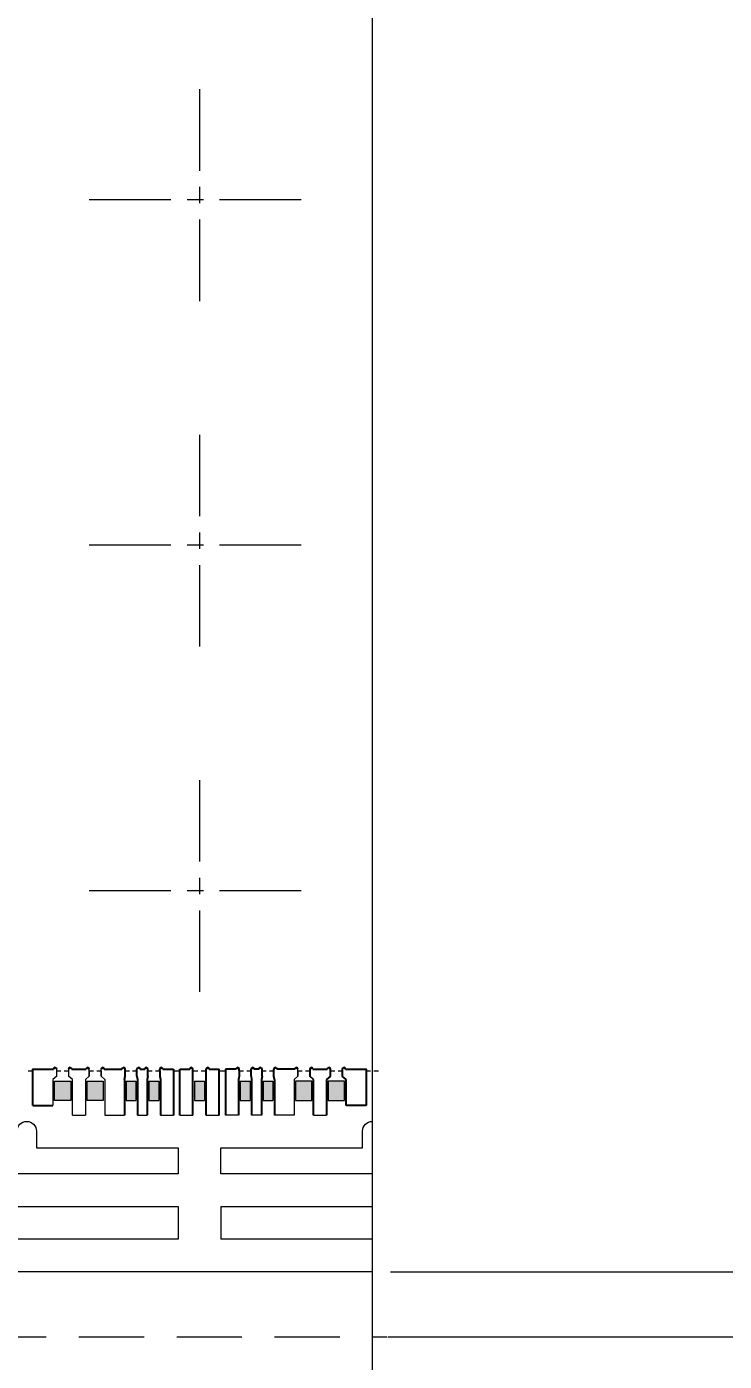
# Model space of a CAD drawing. Header units: millimetres. Extents: x 4066 to 4192, y 1600 to 1759.
# Drawn here: x 4161.54 to 4172.24, y 1671.85 to 1692.32 of the extents above; entities that cross this region are included whole.
import ezdxf

# ---------------------------------------------------------------- set-up
doc = ezdxf.new("R2010")
doc.units = ezdxf.units.MM
doc.linetypes.add('CENTER', pattern=[2, 1.25, -0.25, 0.25, -0.25])
doc.linetypes.add('HIDDEN', pattern=[0.375, 0.25, -0.125])
for name, color, linetype in [('1', 7, 'Continuous'), ('1D', 4, 'Continuous'), ('中心线', 1, 'CENTER')]:
    doc.layers.add(name, color=color, linetype=linetype)
doc.layers.add('AM_8', color=3, linetype='Continuous', lineweight=15)
doc.layers.add('标注线', color=3, linetype='Continuous', lineweight=18)
doc.styles.get("Standard").update_dxf_attribs({"font": 'SimSun.ttf'})
doc.dimstyles.new('ISO-25', dxfattribs={"dimtxt": 0.1, "dimasz": 0.08, "dimexe": 0.015, "dimexo": 0.015, "dimgap": 0.02, "dimtad": 0, "dimzin": 1, "dimdsep": 46, "dimtxsty": 'Standard', "dimcen": 0.1, "dimadec": 0, "dimazin": 0, "dimtfac": 1, "dimtmove": 0, "dimatfit": 3, "dimfxl": 1, "dimarcsym": 0})

# ---------------------------------------------------------------- blocks, each defined once
blk = doc.blocks.new('*D35')
at = {"layer": 'Defpoints', "color": 0, "transparency": 16777216}
for p in [(4167.071, 1744.221), (4167.071, 1672.221), (4186.29, 1672.221)]:
    blk.add_point(p, dxfattribs=at)
at = {"layer": '标注线', "color": 0, "lineweight": 5, "transparency": 16777216}
for p, q in [((4167.086, 1744.221), (4186.305, 1744.221)), ((4186.29, 1743.221), (4186.29, 1722.047)), ((4186.29, 1673.221), (4186.29, 1694.396)), ((4167.086, 1672.221), (4186.305, 1672.221))]:
    blk.add_line(p, q, dxfattribs=at)
at = {"layer": '标注线', "color": 0, "transparency": 16777216}
for points in [[(4186.457, 1743.221), (4186.124, 1743.221), (4186.29, 1744.221)], [(4186.124, 1673.221), (4186.457, 1673.221), (4186.29, 1672.221)]]:
    blk.add_solid(points, dxfattribs=at)
at = {"layer": '标注线', "color": 0, "lineweight": 5, "transparency": 16777216, "insert": (4186.29, 1708.221), "char_height": 1.5, "attachment_point": 5, "rotation": 90}
blk.add_mtext('72.000±0.500（TAPE WIDTH）', dxfattribs=at)

msp = doc.modelspace()

# ---------------------------------------------------------------- hatches: boundary and pattern name
at = {"layer": 'AM_8', "linetype": 'ByBlock'}
h = msp.add_hatch(dxfattribs=at)
h.set_pattern_fill('GLASS', color=3, scale=0.002)
h.set_pattern_definition([(236.3099, (63.63048, 0.03556), (-0.050800067793, -0.101599977535), [0.018316194, -0.1648457968]), (236.3099, (63.631496, 0.032512), (-0.050800067793, -0.101599977535), [0.0109897164, -0.1721722744]), (236.3099, (63.6254, 0.032512), (-0.050800067793, -0.101599977535), [0.0109897164, -0.1721722744])])
h.paths.add_polyline_path([(4161.9681, 1675.8464), (4161.9681, 1676.1464), (4162.2181, 1676.1464), (4162.2181, 1675.8464)])
h.paths.add_polyline_path([(4162.4681, 1675.8464), (4162.4681, 1676.1464), (4162.7181, 1676.1464), (4162.7181, 1675.8464)])
h.paths.add_polyline_path([(4165.6681, 1676.1464), (4165.6681, 1675.8464), (4165.9181, 1675.8464), (4165.9181, 1676.1464)])
h.paths.add_polyline_path([(4166.1681, 1676.1464), (4166.1681, 1675.8464), (4166.4181, 1675.8464), (4166.4181, 1676.1464)])
h.paths.add_polyline_path([(4163.0681, 1676.1464), (4163.0681, 1675.8464), (4163.2181, 1675.8464), (4163.2181, 1676.1464)])
h.paths.add_polyline_path([(4163.4181, 1676.1464), (4163.4181, 1675.8464), (4163.5681, 1675.8464), (4163.5681, 1676.1464)])
h.paths.add_polyline_path([(4165.1681, 1676.1464), (4165.1681, 1675.8464), (4165.3181, 1675.8464), (4165.3181, 1676.1464)])
h.paths.add_polyline_path([(4164.8181, 1676.1464), (4164.8181, 1675.8464), (4164.9681, 1675.8464), (4164.9681, 1676.1464)])
h.paths.add_polyline_path([(4164.1181, 1676.1464), (4164.1181, 1675.8464), (4164.2681, 1675.8464), (4164.2681, 1676.1464)])

# ---------------------------------------------------------------- linework, layer by layer
at = {"lineweight": 5}
for p, q in [((4162.0031, 1676.2214, 0.0291), (4162.0031, 1676.3264, 0.0291)), ((4162.1831, 1676.3264, 0.0291), (4162.1831, 1676.2214, 0.0291)), ((4162.5031, 1676.2214, 0.0291), (4162.5031, 1676.3264, 0.0291)), ((4162.5031, 1676.3014, 0.0291), (4162.5031, 1676.2214, 0.0291)), ((4162.6831, 1676.2214, 0.0291), (4162.6831, 1676.3264, 0.0291)), ((4162.6831, 1676.3014, 0.0291), (4162.6831, 1676.2214, 0.0291)), ((4165.7031, 1676.2214, 0.0291), (4165.7031, 1676.3264, 0.0291)), ((4165.7031, 1676.3014, 0.0291), (4165.7031, 1676.2214, 0.0291)), ((4162.0031, 1676.2214, 0.0291), (4161.9431, 1676.1714, 0.0291)), ((4161.9431, 1676.1714, 0.0291), (4161.9431, 1675.7686, 0.0291)), ((4162.2431, 1676.1714, 0.0291), (4162.1831, 1676.2214, 0.0291)), ((4162.2431, 1675.6214, 0.0291), (4162.2431, 1676.1714, 0.0291)), ((4162.5031, 1676.2214, 0.0291), (4162.4431, 1676.1714, 0.0291)), ((4162.4431, 1676.1714, 0.0291), (4162.4431, 1675.6214, 0.0291)), ((4162.6831, 1676.2214, 0.0291), (4162.7431, 1676.1714, 0.0291)), ((4162.7431, 1676.1714, 0.0291), (4162.7431, 1675.6214, 0.0291)), ((4165.7031, 1676.2214, 0.0291), (4165.6431, 1676.1714, 0.0291)), ((4165.6431, 1676.1714, 0.0291), (4165.6431, 1675.6214, 0.0291)), ((4162.2431, 1675.6214, 0.0291), (4162.4431, 1675.6214, 0.0291)), ((4162.7431, 1675.6214, 0.0291), (4163.0431, 1675.6214, 0.0291)), ((4163.2431, 1675.6214, 0.0291), (4163.3931, 1675.6214, 0.0291)), ((4163.5931, 1675.6214, 0.0291), (4163.7931, 1675.6214, 0.0291)), ((4163.8931, 1675.6214, 0.0291), (4164.0931, 1675.6214, 0.0291)), ((4164.2931, 1675.6214, 0.0291), (4164.4931, 1675.6214, 0.0291)), ((4164.7931, 1675.6214, 0.0291), (4164.5931, 1675.6214, 0.0291)), ((4165.1431, 1675.6214, 0.0291), (4164.9931, 1675.6214, 0.0291)), ((4165.6431, 1675.6214, 0.0291), (4165.3431, 1675.6214, 0.0291)), ((4165.9431, 1675.6214, 0.0291), (4166.1431, 1675.6214, 0.0291))]:
    msp.add_line(p, q, dxfattribs=at)
for p, q in [((4163.0531, 1676.3014, 0.0291), (4163.0531, 1676.3264, 0.0291)), ((4163.2331, 1676.2214, 0.0291), (4163.2331, 1676.3264, 0.0291)), ((4163.4031, 1676.2214, 0.0291), (4163.4031, 1676.3264, 0.0291)), ((4163.5831, 1676.3014, 0.0291), (4163.5831, 1676.3264, 0.0291)), ((4164.8031, 1676.3014, 0.0291), (4164.8031, 1676.3264, 0.0291)), ((4164.9831, 1676.2214, 0.0291), (4164.9831, 1676.3264, 0.0291)), ((4165.1531, 1676.2214, 0.0291), (4165.1531, 1676.3264, 0.0291)), ((4165.3331, 1676.3014, 0.0291), (4165.3331, 1676.3264, 0.0291)), ((4165.9431, 1676.1714, 0.0291), (4165.8831, 1676.2214, 0.0291)), ((4165.9431, 1675.6214, 0.0291), (4165.9431, 1676.1714, 0.0291)), ((4166.2031, 1676.2214, 0.0291), (4166.1431, 1676.1714, 0.0291)), ((4166.1431, 1676.1714, 0.0291), (4166.1431, 1675.6214, 0.0291)), ((4166.4431, 1676.1714, 0.0291), (4166.3831, 1676.2214, 0.0291)), ((4166.4431, 1675.7686, 0.0291), (4166.4431, 1676.1714, 0.0291)), ((4161.6381, 1675.7686, 0.0291), (4161.9431, 1675.7686, 0.0291)), ((4166.7481, 1675.7686, 0.0291), (4166.4431, 1675.7686, 0.0291))]:
    msp.add_line(p, q)
at = {"color": 0}
for p, q in [((4163.0531, 1676.2214, 0.0291), (4163.0531, 1676.3014, 0.0291)), ((4163.5831, 1676.3014, 0.0291), (4163.5831, 1676.2214, 0.0291)), ((4163.8931, 1675.6214, 0.0291), (4163.8931, 1676.3264, 0.0291)), ((4164.0931, 1675.6214, 0.0291), (4164.0931, 1676.3264, 0.0291)), ((4164.2931, 1675.6214, 0.0291), (4164.2931, 1676.3264, 0.0291)), ((4164.4931, 1675.6214, 0.0291), (4164.4931, 1676.3264, 0.0291)), ((4164.8031, 1676.3014, 0.0291), (4164.8031, 1676.2214, 0.0291)), ((4165.3331, 1676.2214, 0.0291), (4165.3331, 1676.3014, 0.0291)), ((4165.8831, 1676.3264, 0.0291), (4165.8831, 1676.2214, 0.0291)), ((4166.2031, 1676.2214, 0.0291), (4166.2031, 1676.3264, 0.0291)), ((4166.3831, 1676.3264, 0.0291), (4166.3831, 1676.2214, 0.0291)), ((4163.0431, 1676.1714, 0.0291), (4163.0531, 1676.2214, 0.0291)), ((4163.0431, 1676.1714, 0.0291), (4163.0431, 1675.6214, 0.0291)), ((4163.2331, 1676.2214, 0.0291), (4163.2431, 1676.1714, 0.0291)), ((4163.2431, 1676.1714, 0.0291), (4163.2431, 1675.6214, 0.0291)), ((4163.4031, 1676.2214, 0.0291), (4163.3931, 1676.1714, 0.0291)), ((4163.3931, 1676.1714, 0.0291), (4163.3931, 1675.6214, 0.0291)), ((4163.5831, 1676.2214, 0.0291), (4163.5931, 1676.1714, 0.0291)), ((4163.5931, 1676.1714, 0.0291), (4163.5931, 1675.6214, 0.0291)), ((4164.8031, 1676.2214, 0.0291), (4164.7931, 1676.1714, 0.0291)), ((4164.7931, 1676.1714, 0.0291), (4164.7931, 1675.6214, 0.0291)), ((4164.9831, 1676.2214, 0.0291), (4164.9931, 1676.1714, 0.0291)), ((4164.9931, 1676.1714, 0.0291), (4164.9931, 1675.6214, 0.0291)), ((4165.1531, 1676.2214, 0.0291), (4165.1431, 1676.1714, 0.0291)), ((4165.1431, 1676.1714, 0.0291), (4165.1431, 1675.6214, 0.0291)), ((4165.3431, 1676.1714, 0.0291), (4165.3331, 1676.2214, 0.0291)), ((4165.3431, 1676.1714, 0.0291), (4165.3431, 1675.6214, 0.0291))]:
    msp.add_line(p, q, dxfattribs=at)
at = {"color": 0, "elevation": 0.0291}
for points in [[(4161.6381, 1675.7686), (4161.6381, 1676.3264), (4161.9531, 1676.3264)], [(4162.2331, 1676.3264), (4162.4531, 1676.3264)], [(4162.7331, 1676.3264), (4163.0031, 1676.3264)], [(4163.2831, 1676.3264), (4163.3531, 1676.3264)], [(4163.6331, 1676.3264), (4163.7931, 1676.3264)], [(4163.7931, 1676.3264), (4163.7931, 1675.6214)], [(4163.8931, 1676.3264), (4164.0431, 1676.3264)], [(4164.3431, 1676.3264), (4164.4931, 1676.3264)], [(4164.5931, 1676.3264), (4164.5931, 1675.6214)], [(4164.7531, 1676.3264), (4164.5931, 1676.3264)], [(4165.1031, 1676.3264), (4165.0331, 1676.3264)], [(4165.6531, 1676.3264), (4165.3831, 1676.3264)], [(4165.9331, 1676.3264), (4166.1531, 1676.3264)], [(4166.4331, 1676.3264), (4166.7481, 1676.3264), (4166.7481, 1675.7686)]]:
    msp.add_lwpolyline(points, dxfattribs=at)
for centre in [(4161.9781, 1676.3264, 0.0291), (4162.2081, 1676.3264, 0.0291), (4162.4781, 1676.3264, 0.0291), (4162.7081, 1676.3264, 0.0291), (4163.0281, 1676.3264, 0.0291), (4163.2581, 1676.3264, 0.0291), (4163.3781, 1676.3264, 0.0291), (4163.6081, 1676.3264, 0.0291), (4164.0681, 1676.3264, 0.0291), (4164.3181, 1676.3264, 0.0291), (4164.7781, 1676.3264, 0.0291), (4165.0081, 1676.3264, 0.0291), (4165.1281, 1676.3264, 0.0291), (4165.3581, 1676.3264, 0.0291), (4165.6781, 1676.3264, 0.0291), (4165.9081, 1676.3264, 0.0291), (4166.1781, 1676.3264, 0.0291), (4166.4081, 1676.3264, 0.0291)]:
    msp.add_arc(centre, 0.025, 0, 180)
at = {"layer": '1', "lineweight": 5}
for p, q in [((4163.8681, 1674.2214, 0.0291), (4163.8681, 1673.7214, 0.0291)), ((4164.5181, 1674.2214, 0.0291), (4164.5181, 1673.7214, 0.0291))]:
    msp.add_line(p, q, dxfattribs=at)
at = {"layer": '1', "lineweight": 5, "elevation": 0.0291}
msp.add_lwpolyline([(4161.3931, 1675.3764, -1), (4161.6931, 1675.3764), (4161.6931, 1675.1214), (4163.8681, 1675.1214), (4163.8681, 1674.7214), (4159.2181, 1674.7214), (4159.2181, 1675.1214), (4161.3931, 1675.1214)], format="xyb", close=True, dxfattribs=at)
msp.add_lwpolyline([(4166.8431, 1674.7214), (4164.5181, 1674.7214), (4164.5181, 1675.1214), (4166.6931, 1675.1214), (4166.6931, 1675.3764, -0.4142136), (4166.8431, 1675.5264, -0.4142136)], format="xyb", dxfattribs=at)
for points in [[(4159.2181, 1674.2214), (4163.8681, 1674.2214)], [(4164.5181, 1674.2214), (4166.8431, 1674.2214)], [(4163.8681, 1673.7214), (4159.2181, 1673.7214)], [(4166.8431, 1673.7214), (4164.5181, 1673.7214)]]:
    msp.add_lwpolyline(points, dxfattribs=at)
at = {"layer": '1D', "color": 6, "lineweight": 5}
msp.add_line((4166.8431, 1748.6287, 0.0291), (4166.8431, 1667.3806, 0.0291), dxfattribs=at)
at = {"layer": '1D', "linetype": 'HIDDEN', "lineweight": 5, "ltscale": 4}
msp.add_line((4090.3431, 1672.2214, 0.0291), (4167.0712, 1672.2214, 0.0291), dxfattribs=at)
at = {"layer": '1D', "color": 1, "lineweight": 5, "elevation": 0.0291}
msp.add_lwpolyline([(4166.8431, 1673.2214), (4094.8431, 1673.2214), (4094.8431, 1743.2214), (4166.8431, 1743.2214)], dxfattribs=at)
at = {"layer": '1D', "linetype": 'HIDDEN', "lineweight": 5, "ltscale": 0.15, "elevation": 0.0291}
for points in [[(4161.5681, 1676.3014), (4161.6381, 1676.3014)], [(4162.0031, 1676.3014), (4162.0681, 1676.3014)], [(4162.1181, 1676.3014), (4162.1831, 1676.3014)], [(4162.5031, 1676.3014), (4162.5681, 1676.3014)], [(4162.6181, 1676.3014), (4162.6831, 1676.3014)], [(4163.0531, 1676.3014), (4163.1181, 1676.3014)], [(4163.1681, 1676.3014), (4163.2331, 1676.3014)], [(4163.4031, 1676.3014), (4163.4681, 1676.3014)], [(4163.5181, 1676.3014), (4163.5831, 1676.3014)], [(4163.7931, 1676.3014), (4163.8931, 1676.3014)], [(4164.0931, 1676.3014), (4164.1681, 1676.3014)], [(4164.2181, 1676.3014), (4164.2931, 1676.3014)], [(4164.4931, 1676.3014), (4164.5931, 1676.3014)], [(4164.8031, 1676.3014), (4164.8681, 1676.3014)], [(4164.9181, 1676.3014), (4164.9831, 1676.3014)], [(4165.1531, 1676.3014), (4165.2181, 1676.3014)], [(4165.2681, 1676.3014), (4165.3331, 1676.3014)], [(4165.7031, 1676.3014), (4165.7681, 1676.3014)], [(4165.8181, 1676.3014), (4165.8831, 1676.3014)], [(4166.2031, 1676.3014), (4166.2681, 1676.3014)], [(4166.3181, 1676.3014), (4166.3831, 1676.3014)], [(4166.7481, 1676.3014), (4166.8181, 1676.3014)], [(4166.8681, 1676.3014), (4166.9381, 1676.3014)]]:
    msp.add_lwpolyline(points, dxfattribs=at)
at = {"layer": 'AM_8', "color": 3, "linetype": 'ByBlock'}
for p, q in [((4163.0681, 1676.1464, 0.0291), (4163.0681, 1675.8464, 0.0291)), ((4163.0681, 1676.1464, 0.0291), (4163.2181, 1676.1464, 0.0291)), ((4163.2181, 1676.1464, 0.0291), (4163.2181, 1675.8464, 0.0291)), ((4163.4181, 1676.1464, 0.0291), (4163.4181, 1675.8464, 0.0291)), ((4163.4181, 1676.1464, 0.0291), (4163.5681, 1676.1464, 0.0291)), ((4163.5681, 1676.1464, 0.0291), (4163.5681, 1675.8464, 0.0291)), ((4164.1181, 1676.1464, 0.0291), (4164.1181, 1675.8464, 0.0291)), ((4164.1181, 1676.1464, 0.0291), (4164.2681, 1676.1464, 0.0291)), ((4164.2681, 1676.1464, 0.0291), (4164.2681, 1675.8464, 0.0291)), ((4164.8181, 1676.1464, 0.0291), (4164.8181, 1675.8464, 0.0291)), ((4164.8181, 1676.1464, 0.0291), (4164.9681, 1676.1464, 0.0291)), ((4164.9681, 1676.1464, 0.0291), (4164.9681, 1675.8464, 0.0291)), ((4165.1681, 1676.1464, 0.0291), (4165.1681, 1675.8464, 0.0291)), ((4165.1681, 1676.1464, 0.0291), (4165.3181, 1676.1464, 0.0291)), ((4165.3181, 1676.1464, 0.0291), (4165.3181, 1675.8464, 0.0291)), ((4163.0681, 1675.8464, 0.0291), (4163.2181, 1675.8464, 0.0291)), ((4163.4181, 1675.8464, 0.0291), (4163.5681, 1675.8464, 0.0291)), ((4164.1181, 1675.8464, 0.0291), (4164.2681, 1675.8464, 0.0291)), ((4164.8181, 1675.8464, 0.0291), (4164.9681, 1675.8464, 0.0291)), ((4165.1681, 1675.8464, 0.0291), (4165.3181, 1675.8464, 0.0291))]:
    msp.add_line(p, q, dxfattribs=at)
at = {"layer": 'AM_8', "color": 3, "linetype": 'ByBlock', "elevation": 0.0291}
for points in [[(4161.9681, 1675.8464), (4161.9681, 1676.1464), (4162.2181, 1676.1464), (4162.2181, 1675.8464)], [(4162.4681, 1675.8464), (4162.4681, 1676.1464), (4162.7181, 1676.1464), (4162.7181, 1675.8464)], [(4165.9181, 1675.8464), (4165.9181, 1676.1464), (4165.6681, 1676.1464), (4165.6681, 1675.8464)], [(4166.4181, 1675.8464), (4166.4181, 1676.1464), (4166.1681, 1676.1464), (4166.1681, 1675.8464)]]:
    msp.add_lwpolyline(points, close=True, dxfattribs=at)
at = {"layer": '中心线', "linetype": 'CENTER', "lineweight": 5}
for p, q in [((4164.1931, 1691.3622, 0.0291), (4164.1931, 1687.9807, 0.0291)), ((4162.5024, 1689.6714, 0.0291), (4165.8838, 1689.6714, 0.0291)), ((4164.1931, 1686.0622, 0.0291), (4164.1931, 1682.6807, 0.0291)), ((4162.5024, 1684.3714, 0.0291), (4165.8838, 1684.3714, 0.0291)), ((4164.1931, 1680.7622, 0.0291), (4164.1931, 1677.3807, 0.0291)), ((4162.5024, 1679.0714, 0.0291), (4165.8838, 1679.0714, 0.0291))]:
    msp.add_line(p, q, dxfattribs=at)
at = {"layer": '标注线', "lineweight": 5}
msp.add_line((4167.1244, 1673.2214, 0.0291), (4181.8874, 1673.2214, 0.0291), dxfattribs=at)

# ---------------------------------------------------------------- dimensions: what is measured, and where the dimension line sits
dim = msp.add_linear_dim(base=(4186.2902, 1672.2214), p1=(4167.0712, 1744.2214, 0.0291), p2=(4167.0712, 1672.2214, 0.0291), angle=90, text='72.000±0.500（TAPE WIDTH）', dimstyle='ISO-25', override={"dimtxt": 1.5, "dimasz": 1, "dimfxl": 0.0072, "dimlwd": 5, "dimlwe": 5, "dimarcsym": 2}, dxfattribs=at)
dim.commit()
dim.dimension.update_dxf_attribs({"geometry": '*D35', "text_midpoint": (4186.2902, 1708.2214)})

doc.saveas('drawing.dxf')
